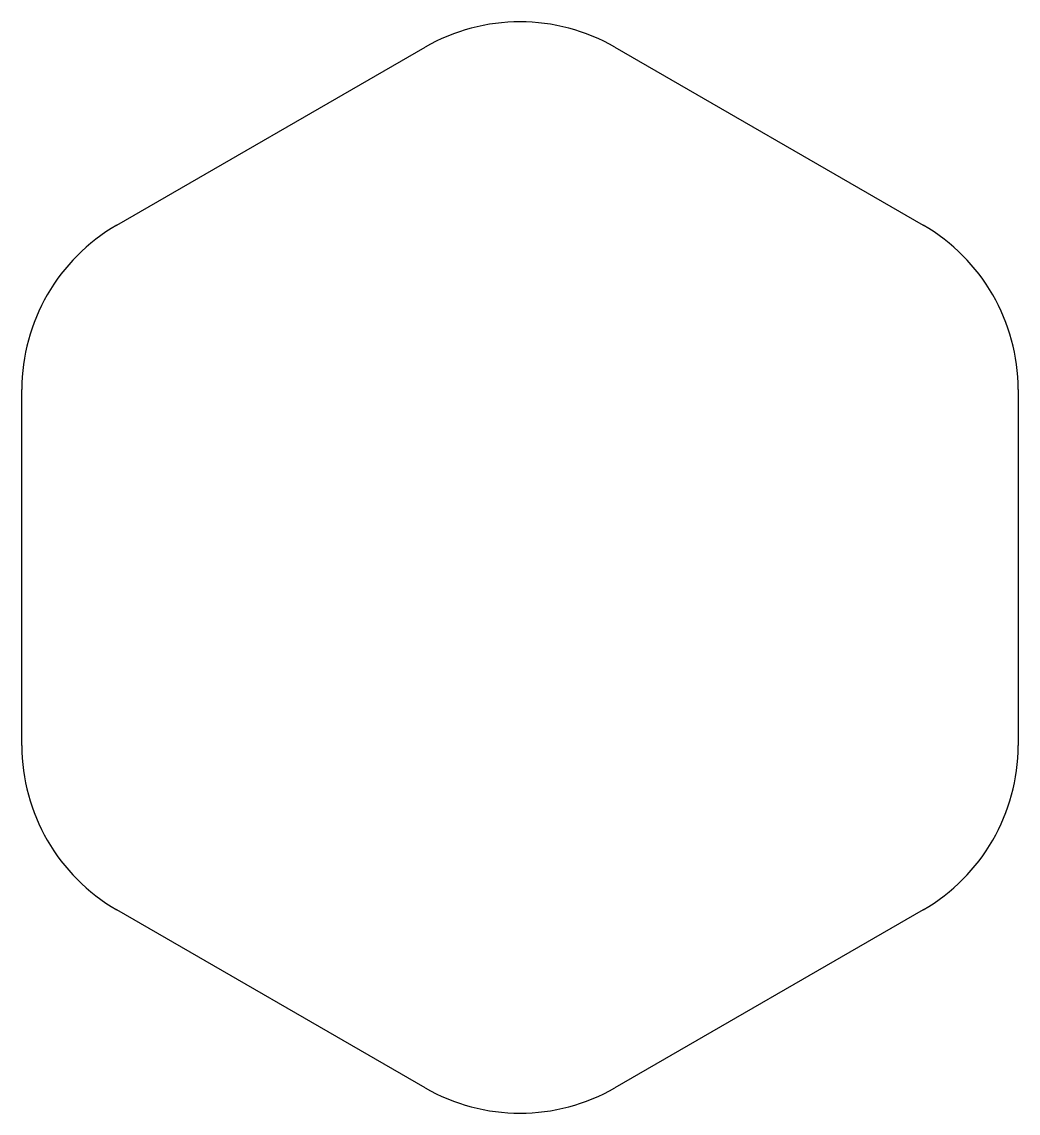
# Model space of a CAD drawing. Header units: millimetres. Extents: x -31.5 to 31.5, y -34.5 to 34.5.
import ezdxf

# ---------------------------------------------------------------- set-up
doc = ezdxf.new("R2010")
doc.units = ezdxf.units.MM

msp = doc.modelspace()

# ---------------------------------------------------------------- linework, layer by layer
at = {"color": 7, "linetype": 'Continuous', "lineweight": 25}
for p, q in [((-25.5, 21.651), (-6, 32.909)), ((6, 32.909), (25.5, 21.651)), ((-31.5, -11.258), (-31.5, 11.258)), ((31.5, 11.258), (31.5, -11.258)), ((-6, -32.909), (-25.5, -21.651)), ((25.5, -21.651), (6, -32.909))]:
    msp.add_line(p, q, dxfattribs=at)
for centre, start, end in [((0, 22.517), 60, 120), ((-19.5, 11.258), 120, 180), ((19.5, 11.258), 0, 60), ((-19.5, -11.258), 180, 240), ((19.5, -11.258), 300, 0), ((0, -22.517), 240, 300)]:
    msp.add_arc(centre, 12, start, end, dxfattribs=at)

doc.saveas('drawing.dxf')
